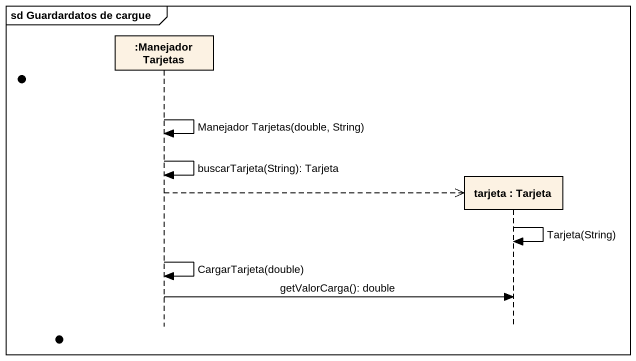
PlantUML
@startuml
mainframe sd Guardardatos de cargue
hide footbox
participant ":Manejador Tarjetas" as Manejador_Tarjetas
participant "tarjeta : Tarjeta" as tarjeta

Manejador_Tarjetas -> Manejador_Tarjetas : Manejador Tarjetas(double, String)
Manejador_Tarjetas -> Manejador_Tarjetas : buscarTarjeta(String): Tarjeta
Manejador_Tarjetas -->> tarjeta **
tarjeta -> tarjeta : Tarjeta(String)
Manejador_Tarjetas -> Manejador_Tarjetas : CargarTarjeta(double)
Manejador_Tarjetas -> tarjeta : getValorCarga(): double
@enduml
